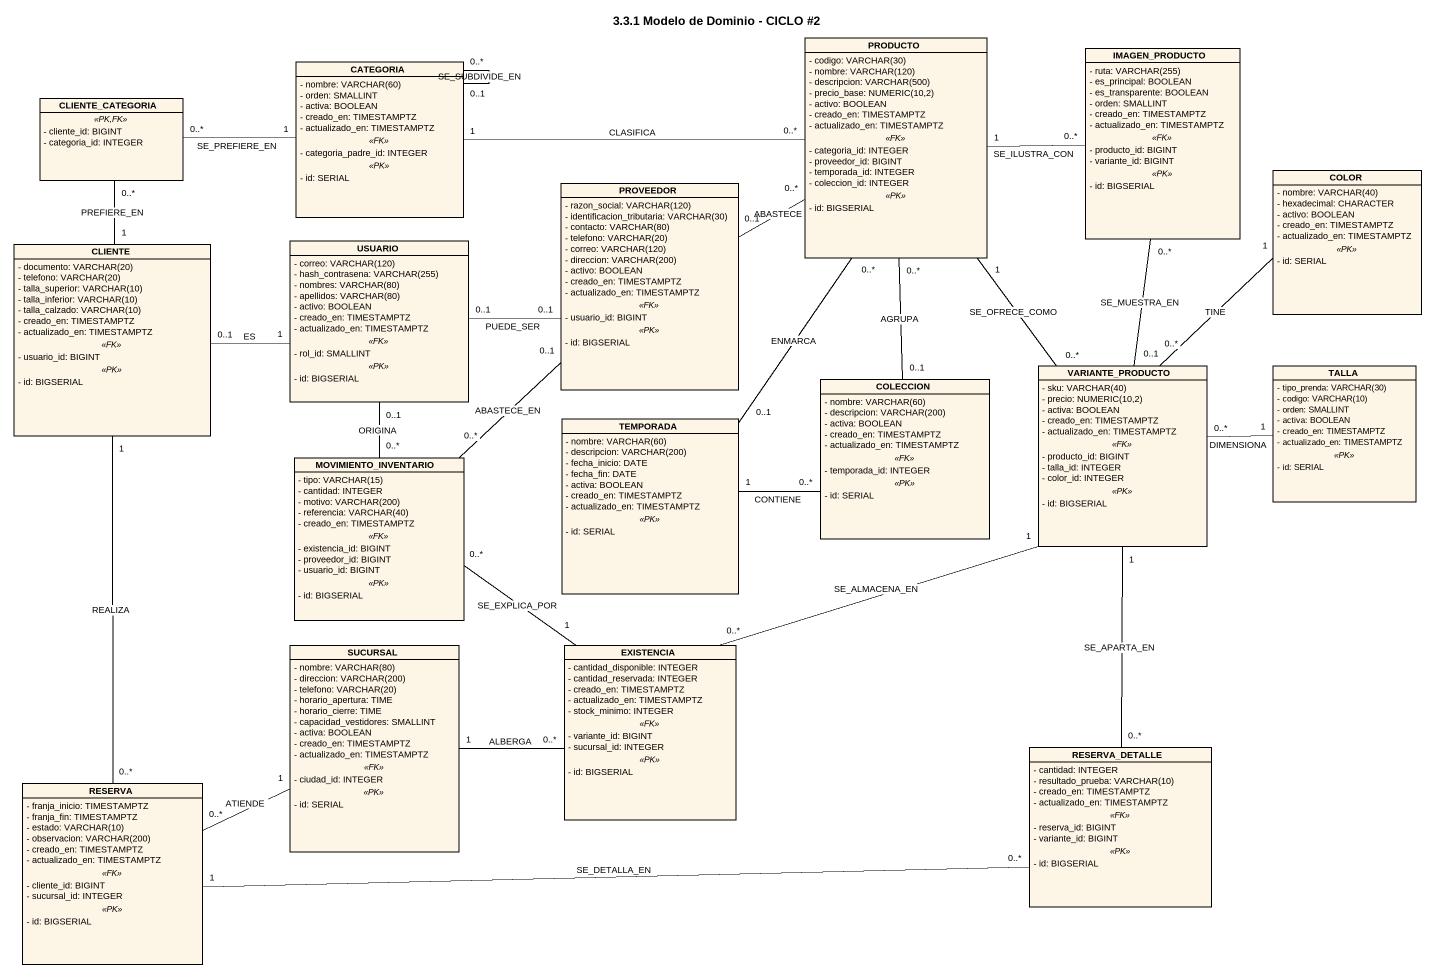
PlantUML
@startuml
title 3.3.1 Modelo de Dominio - CICLO #2
hide circle
hide empty members
skinparam classAttributeIconSize 0
class PRODUCTO #FDF5E6 {
  {field} - codigo: VARCHAR(30)
  {field} - nombre: VARCHAR(120)
  {field} - descripcion: VARCHAR(500)
  {field} - precio_base: NUMERIC(10,2)
  - activo: BOOLEAN
  - creado_en: TIMESTAMPTZ
  - actualizado_en: TIMESTAMPTZ
  .. <<FK>> ..
  - categoria_id: INTEGER
  - proveedor_id: BIGINT
  - temporada_id: INTEGER
  - coleccion_id: INTEGER
  .. <<PK>> ..
  - id: BIGSERIAL
}
class CATEGORIA #FDF5E6 {
  {field} - nombre: VARCHAR(60)
  - orden: SMALLINT
  - activa: BOOLEAN
  - creado_en: TIMESTAMPTZ
  - actualizado_en: TIMESTAMPTZ
  .. <<FK>> ..
  - categoria_padre_id: INTEGER
  .. <<PK>> ..
  - id: SERIAL
}
class IMAGEN_PRODUCTO #FDF5E6 {
  {field} - ruta: VARCHAR(255)
  - es_principal: BOOLEAN
  - es_transparente: BOOLEAN
  - orden: SMALLINT
  - creado_en: TIMESTAMPTZ
  - actualizado_en: TIMESTAMPTZ
  .. <<FK>> ..
  - producto_id: BIGINT
  - variante_id: BIGINT
  .. <<PK>> ..
  - id: BIGSERIAL
}
class CLIENTE_CATEGORIA #FDF5E6 {
  .. <<PK,FK>> ..
  - cliente_id: BIGINT
  - categoria_id: INTEGER
}
class PROVEEDOR #FDF5E6 {
  {field} - razon_social: VARCHAR(120)
  {field} - identificacion_tributaria: VARCHAR(30)
  {field} - contacto: VARCHAR(80)
  {field} - telefono: VARCHAR(20)
  {field} - correo: VARCHAR(120)
  {field} - direccion: VARCHAR(200)
  - activo: BOOLEAN
  - creado_en: TIMESTAMPTZ
  - actualizado_en: TIMESTAMPTZ
  .. <<FK>> ..
  - usuario_id: BIGINT
  .. <<PK>> ..
  - id: BIGSERIAL
}
class COLOR #FDF5E6 {
  {field} - nombre: VARCHAR(40)
  - hexadecimal: CHARACTER
  - activo: BOOLEAN
  - creado_en: TIMESTAMPTZ
  - actualizado_en: TIMESTAMPTZ
  .. <<PK>> ..
  - id: SERIAL
}
class CLIENTE #FDF5E6 {
  {field} - documento: VARCHAR(20)
  {field} - telefono: VARCHAR(20)
  {field} - talla_superior: VARCHAR(10)
  {field} - talla_inferior: VARCHAR(10)
  {field} - talla_calzado: VARCHAR(10)
  - creado_en: TIMESTAMPTZ
  - actualizado_en: TIMESTAMPTZ
  .. <<FK>> ..
  - usuario_id: BIGINT
  .. <<PK>> ..
  - id: BIGSERIAL
}
class USUARIO #FDF5E6 {
  {field} - correo: VARCHAR(120)
  {field} - hash_contrasena: VARCHAR(255)
  {field} - nombres: VARCHAR(80)
  {field} - apellidos: VARCHAR(80)
  - activo: BOOLEAN
  - creado_en: TIMESTAMPTZ
  - actualizado_en: TIMESTAMPTZ
  .. <<FK>> ..
  - rol_id: SMALLINT
  .. <<PK>> ..
  - id: BIGSERIAL
}
class COLECCION #FDF5E6 {
  {field} - nombre: VARCHAR(60)
  {field} - descripcion: VARCHAR(200)
  - activa: BOOLEAN
  - creado_en: TIMESTAMPTZ
  - actualizado_en: TIMESTAMPTZ
  .. <<FK>> ..
  - temporada_id: INTEGER
  .. <<PK>> ..
  - id: SERIAL
}
class VARIANTE_PRODUCTO #FDF5E6 {
  {field} - sku: VARCHAR(40)
  {field} - precio: NUMERIC(10,2)
  - activa: BOOLEAN
  - creado_en: TIMESTAMPTZ
  - actualizado_en: TIMESTAMPTZ
  .. <<FK>> ..
  - producto_id: BIGINT
  - talla_id: INTEGER
  - color_id: INTEGER
  .. <<PK>> ..
  - id: BIGSERIAL
}
class TALLA #FDF5E6 {
  {field} - tipo_prenda: VARCHAR(30)
  {field} - codigo: VARCHAR(10)
  - orden: SMALLINT
  - activa: BOOLEAN
  - creado_en: TIMESTAMPTZ
  - actualizado_en: TIMESTAMPTZ
  .. <<PK>> ..
  - id: SERIAL
}
class TEMPORADA #FDF5E6 {
  {field} - nombre: VARCHAR(60)
  {field} - descripcion: VARCHAR(200)
  - fecha_inicio: DATE
  - fecha_fin: DATE
  - activa: BOOLEAN
  - creado_en: TIMESTAMPTZ
  - actualizado_en: TIMESTAMPTZ
  .. <<PK>> ..
  - id: SERIAL
}
class MOVIMIENTO_INVENTARIO #FDF5E6 {
  {field} - tipo: VARCHAR(15)
  - cantidad: INTEGER
  {field} - motivo: VARCHAR(200)
  {field} - referencia: VARCHAR(40)
  - creado_en: TIMESTAMPTZ
  .. <<FK>> ..
  - existencia_id: BIGINT
  - proveedor_id: BIGINT
  - usuario_id: BIGINT
  .. <<PK>> ..
  - id: BIGSERIAL
}
class SUCURSAL #FDF5E6 {
  {field} - nombre: VARCHAR(80)
  {field} - direccion: VARCHAR(200)
  {field} - telefono: VARCHAR(20)
  - horario_apertura: TIME
  - horario_cierre: TIME
  - capacidad_vestidores: SMALLINT
  - activa: BOOLEAN
  - creado_en: TIMESTAMPTZ
  - actualizado_en: TIMESTAMPTZ
  .. <<FK>> ..
  - ciudad_id: INTEGER
  .. <<PK>> ..
  - id: SERIAL
}
class EXISTENCIA #FDF5E6 {
  - cantidad_disponible: INTEGER
  - cantidad_reservada: INTEGER
  - creado_en: TIMESTAMPTZ
  - actualizado_en: TIMESTAMPTZ
  - stock_minimo: INTEGER
  .. <<FK>> ..
  - variante_id: BIGINT
  - sucursal_id: INTEGER
  .. <<PK>> ..
  - id: BIGSERIAL
}
class RESERVA_DETALLE #FDF5E6 {
  - cantidad: INTEGER
  {field} - resultado_prueba: VARCHAR(10)
  - creado_en: TIMESTAMPTZ
  - actualizado_en: TIMESTAMPTZ
  .. <<FK>> ..
  - reserva_id: BIGINT
  - variante_id: BIGINT
  .. <<PK>> ..
  - id: BIGSERIAL
}
class RESERVA #FDF5E6 {
  - franja_inicio: TIMESTAMPTZ
  - franja_fin: TIMESTAMPTZ
  {field} - estado: VARCHAR(10)
  {field} - observacion: VARCHAR(200)
  - creado_en: TIMESTAMPTZ
  - actualizado_en: TIMESTAMPTZ
  .. <<FK>> ..
  - cliente_id: BIGINT
  - sucursal_id: INTEGER
  .. <<PK>> ..
  - id: BIGSERIAL
}
PRODUCTO "1" -right- "0..*" IMAGEN_PRODUCTO : SE_ILUSTRA_CON
PRODUCTO "1" -- "0..*" VARIANTE_PRODUCTO : SE_OFRECE_COMO
CATEGORIA "1" -right- "0..*" PRODUCTO : CLASIFICA
CATEGORIA "0..1" -- "0..*" CATEGORIA : SE_SUBDIVIDE_EN
CATEGORIA "1" -left- "0..*" CLIENTE_CATEGORIA : SE_PREFIERE_EN
PROVEEDOR "0..1" -right- "0..*" PRODUCTO : ABASTECE
PROVEEDOR "0..1" -- "0..*" MOVIMIENTO_INVENTARIO : ABASTECE_EN
COLOR "1" -- "0..*" VARIANTE_PRODUCTO : TINE
CLIENTE "1" -up- "0..*" CLIENTE_CATEGORIA : PREFIERE_EN
CLIENTE "1" -- "0..*" RESERVA : REALIZA
USUARIO "0..1" -right- "0..1" PROVEEDOR : PUEDE_SER
USUARIO "1" -left- "0..1" CLIENTE : ES
USUARIO "0..1" -- "0..*" MOVIMIENTO_INVENTARIO : ORIGINA
COLECCION "0..1" -up- "0..*" PRODUCTO : AGRUPA
VARIANTE_PRODUCTO "0..1" -up- "0..*" IMAGEN_PRODUCTO : SE_MUESTRA_EN
VARIANTE_PRODUCTO "1" -left- "0..*" EXISTENCIA : SE_ALMACENA_EN
VARIANTE_PRODUCTO "1" -- "0..*" RESERVA_DETALLE : SE_APARTA_EN
TALLA "1" -left- "0..*" VARIANTE_PRODUCTO : DIMENSIONA
TEMPORADA "0..1" -up- "0..*" PRODUCTO : ENMARCA
TEMPORADA "1" -right- "0..*" COLECCION : CONTIENE
SUCURSAL "1" -right- "0..*" EXISTENCIA : ALBERGA
SUCURSAL "1" -left- "0..*" RESERVA : ATIENDE
EXISTENCIA "1" -up- "0..*" MOVIMIENTO_INVENTARIO : SE_EXPLICA_POR
RESERVA "1" -right- "0..*" RESERVA_DETALLE : SE_DETALLA_EN
@enduml
